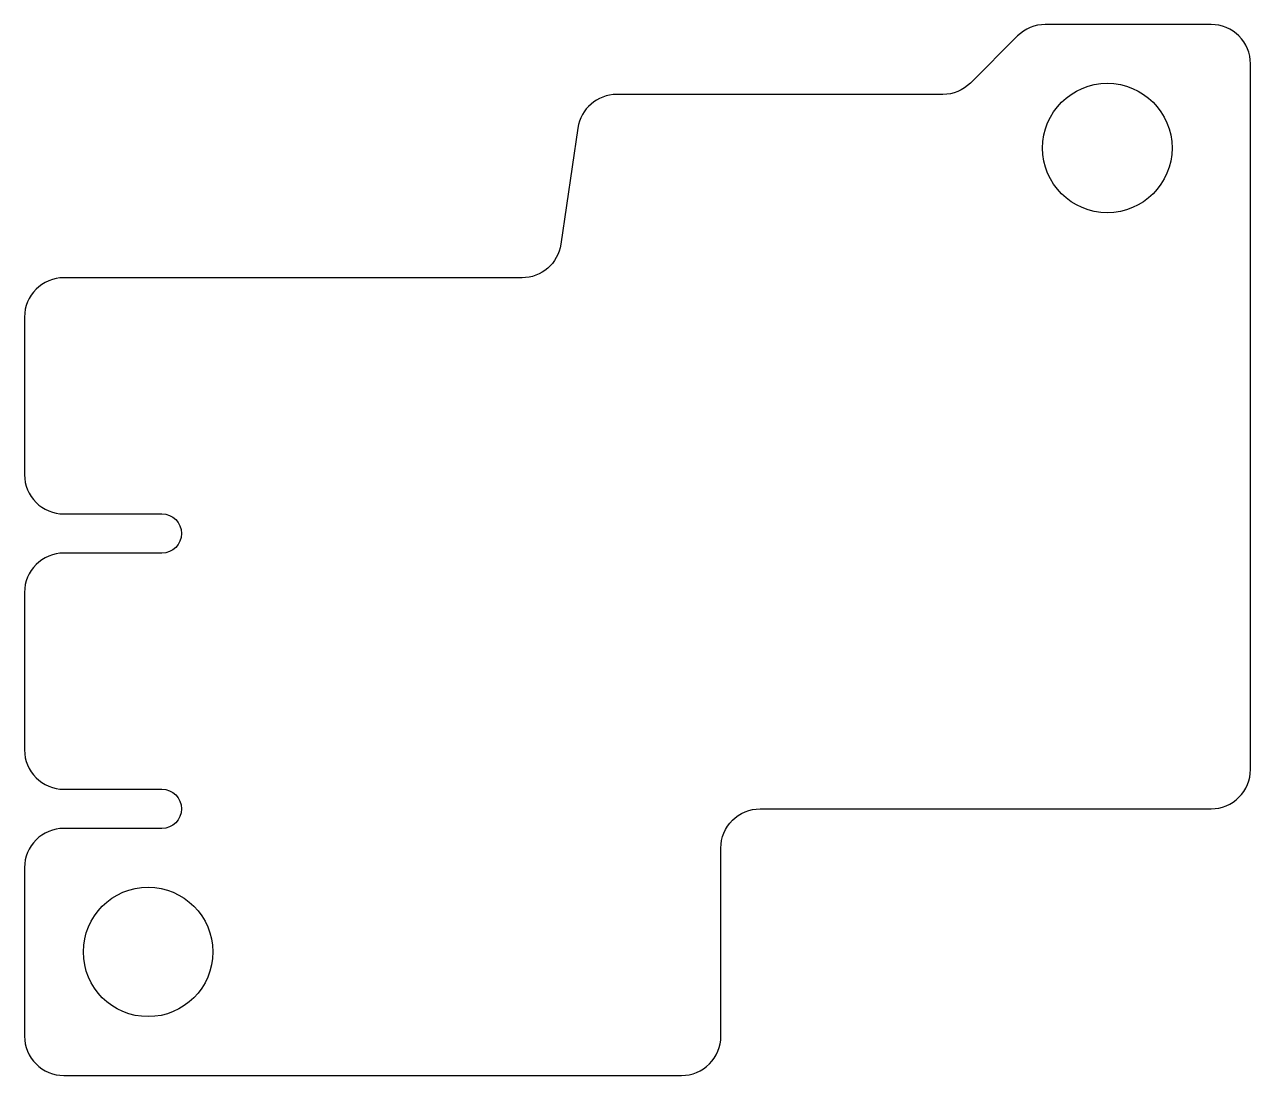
# Model space of a CAD drawing. Header units: millimetres. Extents: x -15.1 to 16.2, y -78.7 to -51.9.
import ezdxf

# ---------------------------------------------------------------- set-up
doc = ezdxf.new("R2010")
doc.units = ezdxf.units.MM
doc.layers.get('0').update_dxf_attribs({"linetype": 'CONTINUOUS'})

msp = doc.modelspace()

# ---------------------------------------------------------------- linework, layer by layer
msp.add_lwpolyline([(-15.05, -63.353, 0.414214), (-14.05, -64.353), (-11.55, -64.353, -1), (-11.55, -65.353), (-14.05, -65.353, 0.414214), (-15.05, -66.353), (-15.05, -70.373, 0.414214), (-14.05, -71.373), (-11.55, -71.373, -1), (-11.55, -72.373), (-14.05, -72.373, 0.414214), (-15.05, -73.373), (-15.05, -77.673, 0.414214), (-14.05, -78.673), (1.7, -78.673, 0.414214), (2.7, -77.673), (2.7, -72.873, -0.414214), (3.7, -71.873), (15.2, -71.873, 0.414214), (16.2, -70.873), (16.2, -52.873, 0.414214), (15.2, -51.873), (10.97, -51.873, 0.198912), (10.263, -52.166), (9.064, -53.365, -0.198912), (8.357, -53.658), (0.044, -53.658, 0.372269), (-0.946, -54.513), (-1.379, -57.477, -0.372269), (-2.369, -58.332), (-14.05, -58.332, 0.414214), (-15.05, -59.332)], format="xyb", close=True)
for centre in [(12.55, -55.023), (-11.9, -75.523)]:
    msp.add_circle(centre, 1.65)

doc.saveas('drawing.dxf')
